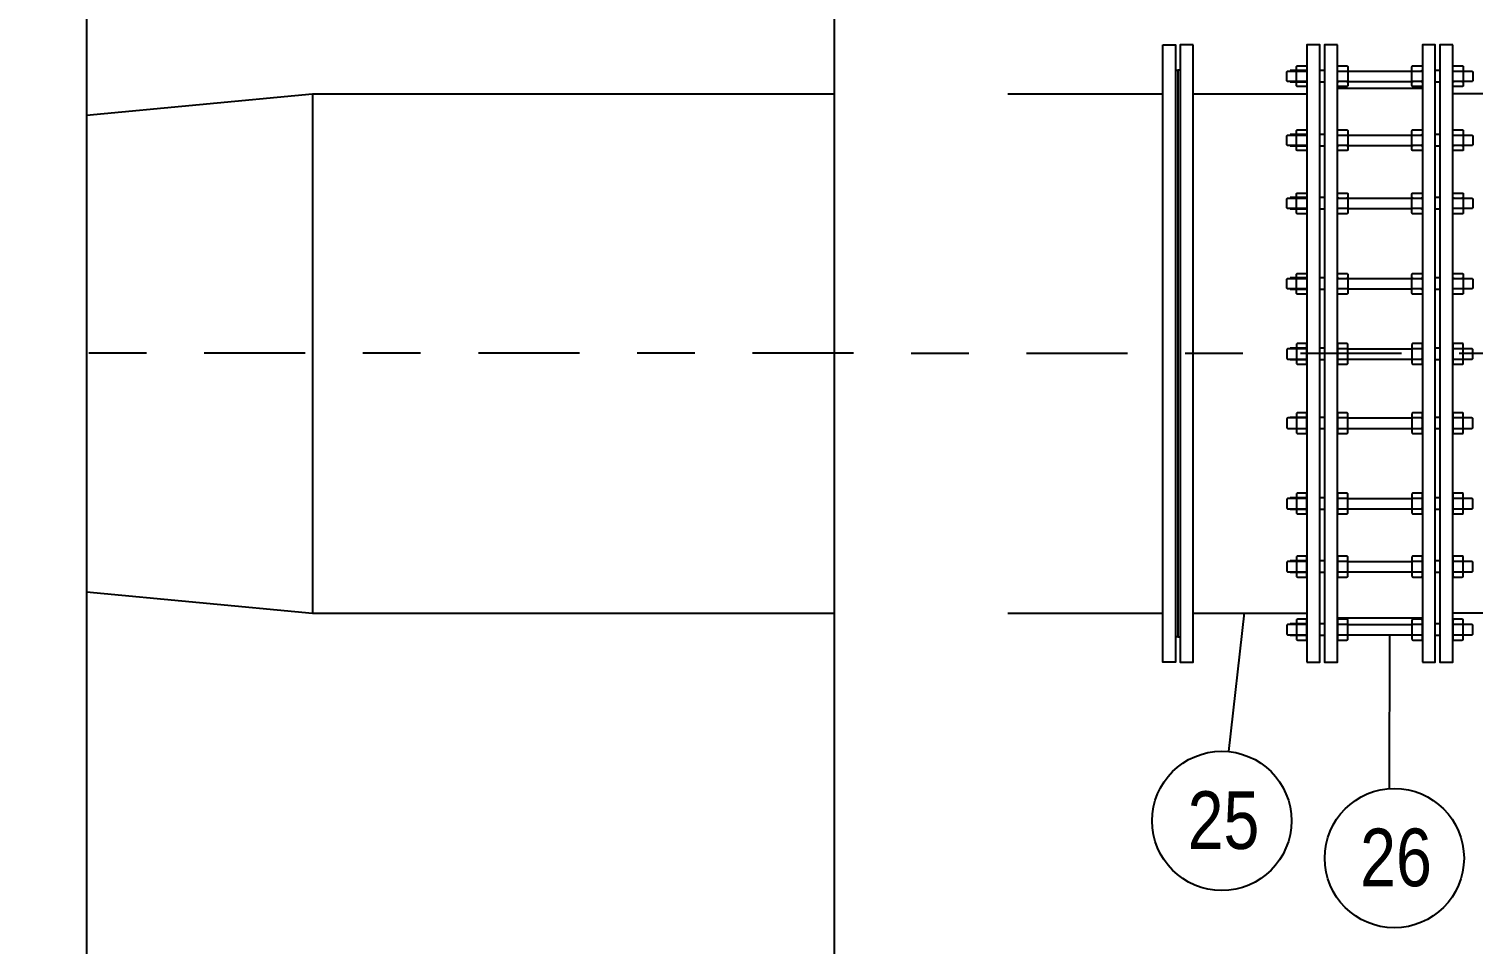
# Model space of a CAD drawing. Header units: feet. Extents: x 0 to 285190, y 0 to 9111369.
# Drawn here: x 285167.565 to 285170.068, y 9111348.763 to 9111350.35 of the extents above; entities that cross this region are included whole.
import ezdxf
from ezdxf import colors
from ezdxf.entities.mleader import LeaderData, LeaderLine
from ezdxf.enums import TextEntityAlignment as Align
from ezdxf.math import Vec2, Vec3

# ---------------------------------------------------------------- set-up
doc = ezdxf.new("R2010")
doc.units = ezdxf.units.FT
doc.header["$MEASUREMENT"] = 0
doc.linetypes.add('DASHDOT', pattern=[1, 0.5, -0.25, 0, -0.25])
for name, color, linetype in [('EIXO', 1, 'DASHDOT'), ('H-SA-CONTORNO', 2, 'CONTINUOUS'), ('H-SA-ESTRUTURA (CORTE)', 5, 'CONTINUOUS'), ('H-SA-TEXTO', 2, 'CONTINUOUS'), ('INDIC', 2, 'CONTINUOUS'), ('Top View-Ferro Fundido - JGS - K7(Esgoto)', 7, 'CONTINUOUS')]:
    doc.layers.add(name, color=color, linetype=linetype)
doc.styles.add('EGC_Arial_2.0mm', font='arial.ttf', dxfattribs={"width": 0.8, "height": 2})

# ---------------------------------------------------------------- blocks, each defined once
blk = doc.blocks.new('_None')

msp = doc.modelspace()

# ---------------------------------------------------------------- linework, layer by layer
at = {"layer": 'H-SA-ESTRUTURA (CORTE)', "elevation": 479.4766}
msp.add_lwpolyline([(285157.6916, 9111354.4871), (285167.6651, 9111354.4871), (285167.6651, 9111344.3871), (285157.6916, 9111344.3871), (285157.6916, 9111354.4871)], dxfattribs=at)
at = {"layer": 'INDIC', "color": 1, "linetype": 'Continuous'}
for p, q in [((285169.6447, 9111349.097, 479.4766), (285169.6717, 9111349.3376, 479.4766)), ((285169.9229, 9111349.0328, 479.4766), (285169.9233, 9111349.299, 479.4766))]:
    msp.add_line(p, q, dxfattribs=at)
for centre in [(285169.6324, 9111348.9769, 479.4766), (285169.9314, 9111348.9123, 479.4766)]:
    msp.add_circle(centre, 0.1207, dxfattribs=at)
at = {"layer": 'Top View-Ferro Fundido - JGS - K7(Esgoto)', "color": 1, "linetype": 'ByBlock', "lineweight": -2}
for p, q in [((285169.7799, 9111350.2776, 479.4766), (285169.7509, 9111350.2776, 479.4766)), ((285169.7637, 9111350.2766, 479.4766), (285169.7781, 9111350.2766, 479.4766)), ((285169.8104, 9111350.2776, 479.4766), (285169.8024, 9111350.2776, 479.4766)), ((285169.8347, 9111350.2766, 479.4766), (285169.8491, 9111350.2766, 479.4766)), ((285169.8509, 9111350.2766, 479.4766), (285169.9619, 9111350.2766, 479.4766)), ((285169.9637, 9111350.2766, 479.4766), (285169.9781, 9111350.2766, 479.4766)), ((285170.0104, 9111350.2776, 479.4766), (285170.0024, 9111350.2776, 479.4766)), ((285170.0347, 9111350.2766, 479.4766), (285170.0491, 9111350.2766, 479.4766)), ((285169.7799, 9111350.2576, 479.4766), (285169.7509, 9111350.2576, 479.4766)), ((285169.7781, 9111350.2586, 479.4766), (285169.7637, 9111350.2586, 479.4766)), ((285169.8104, 9111350.2576, 479.4766), (285169.8024, 9111350.2576, 479.4766)), ((285169.8329, 9111350.247, 479.4766), (285169.9799, 9111350.247, 479.4766)), ((285169.8491, 9111350.2586, 479.4766), (285169.8347, 9111350.2586, 479.4766)), ((285169.8509, 9111350.2586, 479.4766), (285169.9619, 9111350.2586, 479.4766)), ((285169.9781, 9111350.2586, 479.4766), (285169.9637, 9111350.2586, 479.4766)), ((285170.0104, 9111350.2576, 479.4766), (285170.0024, 9111350.2576, 479.4766)), ((285170.0491, 9111350.2586, 479.4766), (285170.0347, 9111350.2586, 479.4766)), ((285167.6651, 9111350.2004, 479.4766), (285168.0564, 9111350.2371, 479.4766)), ((285168.0564, 9111350.2371, 479.4766), (285168.9614, 9111350.2371, 479.4766)), ((285169.2614, 9111350.2371, 479.4766), (285169.5299, 9111350.2371, 479.4766)), ((285169.5829, 9111350.2371, 479.4766), (285169.7799, 9111350.2371, 479.4766)), ((285170.2299, 9111350.2371, 479.4766), (285170.0329, 9111350.2371, 479.4766)), ((285169.7799, 9111350.1666, 479.4766), (285169.7509, 9111350.1666, 479.4766)), ((285169.7637, 9111350.1656, 479.4766), (285169.7781, 9111350.1656, 479.4766)), ((285169.7781, 9111350.1476, 479.4766), (285169.7637, 9111350.1476, 479.4766)), ((285169.8104, 9111350.1666, 479.4766), (285169.8024, 9111350.1666, 479.4766)), ((285169.8347, 9111350.1656, 479.4766), (285169.8491, 9111350.1656, 479.4766)), ((285169.8491, 9111350.1476, 479.4766), (285169.8347, 9111350.1476, 479.4766)), ((285169.8509, 9111350.1656, 479.4766), (285169.9619, 9111350.1656, 479.4766)), ((285169.8509, 9111350.1476, 479.4766), (285169.9619, 9111350.1476, 479.4766)), ((285169.9637, 9111350.1656, 479.4766), (285169.9781, 9111350.1656, 479.4766)), ((285169.9781, 9111350.1476, 479.4766), (285169.9637, 9111350.1476, 479.4766)), ((285170.0104, 9111350.1666, 479.4766), (285170.0024, 9111350.1666, 479.4766)), ((285170.0347, 9111350.1656, 479.4766), (285170.0491, 9111350.1656, 479.4766)), ((285170.0491, 9111350.1476, 479.4766), (285170.0347, 9111350.1476, 479.4766)), ((285169.7799, 9111350.1466, 479.4766), (285169.7509, 9111350.1466, 479.4766)), ((285169.8104, 9111350.1466, 479.4766), (285169.8024, 9111350.1466, 479.4766)), ((285170.0104, 9111350.1466, 479.4766), (285170.0024, 9111350.1466, 479.4766)), ((285169.7799, 9111350.0572, 479.4766), (285169.7509, 9111350.0572, 479.4766)), ((285169.7637, 9111350.0562, 479.4766), (285169.7781, 9111350.0562, 479.4766)), ((285169.8104, 9111350.0572, 479.4766), (285169.8024, 9111350.0572, 479.4766)), ((285169.8347, 9111350.0562, 479.4766), (285169.8491, 9111350.0562, 479.4766)), ((285169.8509, 9111350.0562, 479.4766), (285169.9619, 9111350.0562, 479.4766)), ((285169.9637, 9111350.0562, 479.4766), (285169.9781, 9111350.0562, 479.4766)), ((285170.0104, 9111350.0572, 479.4766), (285170.0024, 9111350.0572, 479.4766)), ((285170.0347, 9111350.0562, 479.4766), (285170.0491, 9111350.0562, 479.4766)), ((285169.7799, 9111350.0372, 479.4766), (285169.7509, 9111350.0372, 479.4766)), ((285169.7781, 9111350.0382, 479.4766), (285169.7637, 9111350.0382, 479.4766)), ((285169.8104, 9111350.0372, 479.4766), (285169.8024, 9111350.0372, 479.4766)), ((285169.8491, 9111350.0382, 479.4766), (285169.8347, 9111350.0382, 479.4766)), ((285169.8509, 9111350.0382, 479.4766), (285169.9619, 9111350.0382, 479.4766)), ((285169.9781, 9111350.0382, 479.4766), (285169.9637, 9111350.0382, 479.4766)), ((285170.0104, 9111350.0372, 479.4766), (285170.0024, 9111350.0372, 479.4766)), ((285170.0491, 9111350.0382, 479.4766), (285170.0347, 9111350.0382, 479.4766)), ((285169.7799, 9111349.9179, 479.4766), (285169.7509, 9111349.9179, 479.4766)), ((285169.7799, 9111349.8979, 479.4766), (285169.7509, 9111349.8979, 479.4766)), ((285169.7637, 9111349.9169, 479.4766), (285169.7781, 9111349.9169, 479.4766)), ((285169.7781, 9111349.8989, 479.4766), (285169.7637, 9111349.8989, 479.4766)), ((285169.8104, 9111349.9179, 479.4766), (285169.8024, 9111349.9179, 479.4766)), ((285169.8104, 9111349.8979, 479.4766), (285169.8024, 9111349.8979, 479.4766)), ((285169.8347, 9111349.9169, 479.4766), (285169.8491, 9111349.9169, 479.4766)), ((285169.8491, 9111349.8989, 479.4766), (285169.8347, 9111349.8989, 479.4766)), ((285169.8509, 9111349.9169, 479.4766), (285169.9619, 9111349.9169, 479.4766)), ((285169.8509, 9111349.8989, 479.4766), (285169.9619, 9111349.8989, 479.4766)), ((285169.9637, 9111349.9169, 479.4766), (285169.9781, 9111349.9169, 479.4766)), ((285169.9781, 9111349.8989, 479.4766), (285169.9637, 9111349.8989, 479.4766)), ((285170.0104, 9111349.9179, 479.4766), (285170.0024, 9111349.9179, 479.4766)), ((285170.0104, 9111349.8979, 479.4766), (285170.0024, 9111349.8979, 479.4766)), ((285170.0347, 9111349.9169, 479.4766), (285170.0491, 9111349.9169, 479.4766)), ((285170.0491, 9111349.8989, 479.4766), (285170.0347, 9111349.8989, 479.4766)), ((285169.7799, 9111349.7963, 479.4766), (285169.7509, 9111349.7963, 479.4766)), ((285169.7799, 9111349.7763, 479.4766), (285169.7509, 9111349.7763, 479.4766)), ((285169.7781, 9111349.7953, 479.4766), (285169.7637, 9111349.7953, 479.4766)), ((285169.7637, 9111349.7773, 479.4766), (285169.7781, 9111349.7773, 479.4766)), ((285169.8104, 9111349.7963, 479.4766), (285169.8024, 9111349.7963, 479.4766)), ((285169.8104, 9111349.7763, 479.4766), (285169.8024, 9111349.7763, 479.4766)), ((285169.8491, 9111349.7953, 479.4766), (285169.8347, 9111349.7953, 479.4766)), ((285169.8347, 9111349.7773, 479.4766), (285169.8491, 9111349.7773, 479.4766)), ((285169.8509, 9111349.7953, 479.4766), (285169.9619, 9111349.7953, 479.4766)), ((285169.8509, 9111349.7773, 479.4766), (285169.9619, 9111349.7773, 479.4766)), ((285169.9781, 9111349.7953, 479.4766), (285169.9637, 9111349.7953, 479.4766)), ((285169.9637, 9111349.7773, 479.4766), (285169.9781, 9111349.7773, 479.4766)), ((285170.0104, 9111349.7963, 479.4766), (285170.0024, 9111349.7963, 479.4766)), ((285170.0104, 9111349.7763, 479.4766), (285170.0024, 9111349.7763, 479.4766)), ((285170.0491, 9111349.7953, 479.4766), (285170.0347, 9111349.7953, 479.4766)), ((285170.0347, 9111349.7773, 479.4766), (285170.0491, 9111349.7773, 479.4766)), ((285169.7799, 9111349.6763, 479.4766), (285169.7509, 9111349.6763, 479.4766)), ((285169.7781, 9111349.6753, 479.4766), (285169.7637, 9111349.6753, 479.4766)), ((285169.8104, 9111349.6763, 479.4766), (285169.8024, 9111349.6763, 479.4766)), ((285169.8491, 9111349.6753, 479.4766), (285169.8347, 9111349.6753, 479.4766)), ((285169.8509, 9111349.6753, 479.4766), (285169.9619, 9111349.6753, 479.4766)), ((285169.9781, 9111349.6753, 479.4766), (285169.9637, 9111349.6753, 479.4766)), ((285170.0104, 9111349.6763, 479.4766), (285170.0024, 9111349.6763, 479.4766)), ((285170.0491, 9111349.6753, 479.4766), (285170.0347, 9111349.6753, 479.4766)), ((285169.7799, 9111349.6563, 479.4766), (285169.7509, 9111349.6563, 479.4766)), ((285169.7637, 9111349.6573, 479.4766), (285169.7781, 9111349.6573, 479.4766)), ((285169.8104, 9111349.6563, 479.4766), (285169.8024, 9111349.6563, 479.4766)), ((285169.8347, 9111349.6573, 479.4766), (285169.8491, 9111349.6573, 479.4766)), ((285169.8509, 9111349.6573, 479.4766), (285169.9619, 9111349.6573, 479.4766)), ((285169.9637, 9111349.6573, 479.4766), (285169.9781, 9111349.6573, 479.4766)), ((285170.0104, 9111349.6563, 479.4766), (285170.0024, 9111349.6563, 479.4766)), ((285170.0347, 9111349.6573, 479.4766), (285170.0491, 9111349.6573, 479.4766)), ((285169.7799, 9111349.5369, 479.4766), (285169.7509, 9111349.5369, 479.4766)), ((285169.7781, 9111349.5359, 479.4766), (285169.7637, 9111349.5359, 479.4766)), ((285169.8104, 9111349.5369, 479.4766), (285169.8024, 9111349.5369, 479.4766)), ((285169.8491, 9111349.5359, 479.4766), (285169.8347, 9111349.5359, 479.4766)), ((285169.8509, 9111349.5359, 479.4766), (285169.9619, 9111349.5359, 479.4766)), ((285169.9781, 9111349.5359, 479.4766), (285169.9637, 9111349.5359, 479.4766)), ((285170.0104, 9111349.5369, 479.4766), (285170.0024, 9111349.5369, 479.4766)), ((285170.0491, 9111349.5359, 479.4766), (285170.0347, 9111349.5359, 479.4766)), ((285169.7799, 9111349.5169, 479.4766), (285169.7509, 9111349.5169, 479.4766)), ((285169.7637, 9111349.5179, 479.4766), (285169.7781, 9111349.5179, 479.4766)), ((285169.8104, 9111349.5169, 479.4766), (285169.8024, 9111349.5169, 479.4766)), ((285169.8347, 9111349.5179, 479.4766), (285169.8491, 9111349.5179, 479.4766)), ((285169.8509, 9111349.5179, 479.4766), (285169.9619, 9111349.5179, 479.4766)), ((285169.9637, 9111349.5179, 479.4766), (285169.9781, 9111349.5179, 479.4766)), ((285170.0104, 9111349.5169, 479.4766), (285170.0024, 9111349.5169, 479.4766)), ((285170.0347, 9111349.5179, 479.4766), (285170.0491, 9111349.5179, 479.4766)), ((285169.7799, 9111349.4276, 479.4766), (285169.7509, 9111349.4276, 479.4766)), ((285169.7781, 9111349.4266, 479.4766), (285169.7637, 9111349.4266, 479.4766)), ((285169.8104, 9111349.4276, 479.4766), (285169.8024, 9111349.4276, 479.4766)), ((285169.8491, 9111349.4266, 479.4766), (285169.8347, 9111349.4266, 479.4766)), ((285169.8509, 9111349.4266, 479.4766), (285169.9619, 9111349.4266, 479.4766)), ((285169.9781, 9111349.4266, 479.4766), (285169.9637, 9111349.4266, 479.4766)), ((285170.0104, 9111349.4276, 479.4766), (285170.0024, 9111349.4276, 479.4766)), ((285170.0491, 9111349.4266, 479.4766), (285170.0347, 9111349.4266, 479.4766)), ((285169.7799, 9111349.4076, 479.4766), (285169.7509, 9111349.4076, 479.4766)), ((285169.7637, 9111349.4086, 479.4766), (285169.7781, 9111349.4086, 479.4766)), ((285169.8104, 9111349.4076, 479.4766), (285169.8024, 9111349.4076, 479.4766)), ((285169.8347, 9111349.4086, 479.4766), (285169.8491, 9111349.4086, 479.4766)), ((285169.8509, 9111349.4086, 479.4766), (285169.9619, 9111349.4086, 479.4766)), ((285169.9637, 9111349.4086, 479.4766), (285169.9781, 9111349.4086, 479.4766)), ((285170.0104, 9111349.4076, 479.4766), (285170.0024, 9111349.4076, 479.4766)), ((285170.0347, 9111349.4086, 479.4766), (285170.0491, 9111349.4086, 479.4766)), ((285169.2614, 9111349.3371, 479.4766), (285169.5299, 9111349.3371, 479.4766)), ((285169.5829, 9111349.3371, 479.4766), (285169.7799, 9111349.3371, 479.4766)), ((285169.8329, 9111349.3288, 479.4766), (285169.9799, 9111349.3288, 479.4766)), ((285170.2299, 9111349.3371, 479.4766), (285170.0329, 9111349.3371, 479.4766)), ((285169.7799, 9111349.3183, 479.4766), (285169.7509, 9111349.3183, 479.4766)), ((285169.7799, 9111349.2983, 479.4766), (285169.7509, 9111349.2983, 479.4766)), ((285169.7781, 9111349.3173, 479.4766), (285169.7637, 9111349.3173, 479.4766)), ((285169.7637, 9111349.2993, 479.4766), (285169.7781, 9111349.2993, 479.4766)), ((285169.8104, 9111349.3183, 479.4766), (285169.8024, 9111349.3183, 479.4766)), ((285169.8104, 9111349.2983, 479.4766), (285169.8024, 9111349.2983, 479.4766)), ((285169.8491, 9111349.3173, 479.4766), (285169.8347, 9111349.3173, 479.4766)), ((285169.8347, 9111349.2993, 479.4766), (285169.8491, 9111349.2993, 479.4766)), ((285169.8509, 9111349.3173, 479.4766), (285169.9619, 9111349.3173, 479.4766)), ((285169.8509, 9111349.2993, 479.4766), (285169.9619, 9111349.2993, 479.4766)), ((285169.9781, 9111349.3173, 479.4766), (285169.9637, 9111349.3173, 479.4766)), ((285169.9637, 9111349.2993, 479.4766), (285169.9781, 9111349.2993, 479.4766)), ((285170.0104, 9111349.3183, 479.4766), (285170.0024, 9111349.3183, 479.4766)), ((285170.0104, 9111349.2983, 479.4766), (285170.0024, 9111349.2983, 479.4766)), ((285170.0491, 9111349.3173, 479.4766), (285170.0347, 9111349.3173, 479.4766)), ((285170.0347, 9111349.2993, 479.4766), (285170.0491, 9111349.2993, 479.4766))]:
    msp.add_line(p, q, dxfattribs=at)
at = {"layer": 'Top View-Ferro Fundido - JGS - K7(Esgoto)', "color": 1, "linetype": 'ByBlock', "lineweight": -2, "elevation": 479.4766}
for points in [[(285169.5299, 9111350.3221), (285169.5524, 9111350.3221), (285169.5524, 9111349.2521), (285169.5299, 9111349.2521)], [(285169.5829, 9111350.3221), (285169.5604, 9111350.3221), (285169.5604, 9111349.2521), (285169.5829, 9111349.2521)], [(285169.7799, 9111349.2521), (285169.8024, 9111349.2521), (285169.8024, 9111350.3221), (285169.7799, 9111350.3221)], [(285169.8329, 9111350.3221), (285169.8104, 9111350.3221), (285169.8104, 9111349.2521), (285169.8329, 9111349.2521)], [(285169.9799, 9111349.2521), (285170.0024, 9111349.2521), (285170.0024, 9111350.3221), (285169.9799, 9111350.3221)], [(285170.0329, 9111350.3221), (285170.0104, 9111350.3221), (285170.0104, 9111349.2521), (285170.0329, 9111349.2521)]]:
    msp.add_lwpolyline(points, close=True, dxfattribs=at)
for points in [[(285169.5524, 9111350.2781), (285169.5564, 9111350.2781), (285169.5564, 9111349.2961), (285169.5524, 9111349.2961)], [(285169.5604, 9111350.2781), (285169.5564, 9111350.2781), (285169.5564, 9111349.2961), (285169.5604, 9111349.2961)], [(285169.7619, 9111350.2757), (285169.7637, 9111350.2766), (285169.7619, 9111350.2775)], [(285169.7799, 9111350.2775), (285169.7781, 9111350.2766), (285169.7799, 9111350.2757)], [(285169.8329, 9111350.2757), (285169.8347, 9111350.2766), (285169.8329, 9111350.2775)], [(285169.8509, 9111350.2775), (285169.8491, 9111350.2766), (285169.8509, 9111350.2757)], [(285169.9619, 9111350.2757), (285169.9637, 9111350.2766), (285169.9619, 9111350.2775)], [(285169.9799, 9111350.2775), (285169.9781, 9111350.2766), (285169.9799, 9111350.2757)], [(285170.0329, 9111350.2757), (285170.0347, 9111350.2766), (285170.0329, 9111350.2775)], [(285170.0509, 9111350.2775), (285170.0491, 9111350.2766), (285170.0509, 9111350.2757)], [(285169.7619, 9111350.2577), (285169.7637, 9111350.2586), (285169.7619, 9111350.2595)], [(285169.7799, 9111350.2595), (285169.7781, 9111350.2586), (285169.7799, 9111350.2577)], [(285169.8329, 9111350.2577), (285169.8347, 9111350.2586), (285169.8329, 9111350.2595)], [(285169.8509, 9111350.2595), (285169.8491, 9111350.2586), (285169.8509, 9111350.2577)], [(285169.9619, 9111350.2577), (285169.9637, 9111350.2586), (285169.9619, 9111350.2595)], [(285169.9799, 9111350.2595), (285169.9781, 9111350.2586), (285169.9799, 9111350.2577)], [(285170.0329, 9111350.2577), (285170.0347, 9111350.2586), (285170.0329, 9111350.2595)], [(285170.0509, 9111350.2595), (285170.0491, 9111350.2586), (285170.0509, 9111350.2577)], [(285169.7619, 9111350.1647), (285169.7637, 9111350.1656), (285169.7619, 9111350.1665)], [(285169.7619, 9111350.1467), (285169.7637, 9111350.1476), (285169.7619, 9111350.1485)], [(285169.7799, 9111350.1665), (285169.7781, 9111350.1656), (285169.7799, 9111350.1647)], [(285169.7799, 9111350.1485), (285169.7781, 9111350.1476), (285169.7799, 9111350.1467)], [(285169.8329, 9111350.1647), (285169.8347, 9111350.1656), (285169.8329, 9111350.1665)], [(285169.8329, 9111350.1467), (285169.8347, 9111350.1476), (285169.8329, 9111350.1485)], [(285169.8509, 9111350.1665), (285169.8491, 9111350.1656), (285169.8509, 9111350.1647)], [(285169.8509, 9111350.1485), (285169.8491, 9111350.1476), (285169.8509, 9111350.1467)], [(285169.9619, 9111350.1647), (285169.9637, 9111350.1656), (285169.9619, 9111350.1665)], [(285169.9619, 9111350.1467), (285169.9637, 9111350.1476), (285169.9619, 9111350.1485)], [(285169.9799, 9111350.1665), (285169.9781, 9111350.1656), (285169.9799, 9111350.1647)], [(285169.9799, 9111350.1485), (285169.9781, 9111350.1476), (285169.9799, 9111350.1467)], [(285170.0329, 9111350.1647), (285170.0347, 9111350.1656), (285170.0329, 9111350.1665)], [(285170.0329, 9111350.1467), (285170.0347, 9111350.1476), (285170.0329, 9111350.1485)], [(285170.0509, 9111350.1665), (285170.0491, 9111350.1656), (285170.0509, 9111350.1647)], [(285170.0509, 9111350.1485), (285170.0491, 9111350.1476), (285170.0509, 9111350.1467)], [(285169.7619, 9111350.0553), (285169.7637, 9111350.0562), (285169.7619, 9111350.0571)], [(285169.7799, 9111350.0571), (285169.7781, 9111350.0562), (285169.7799, 9111350.0553)], [(285169.8329, 9111350.0553), (285169.8347, 9111350.0562), (285169.8329, 9111350.0571)], [(285169.8509, 9111350.0571), (285169.8491, 9111350.0562), (285169.8509, 9111350.0553)], [(285169.9619, 9111350.0553), (285169.9637, 9111350.0562), (285169.9619, 9111350.0571)], [(285169.9799, 9111350.0571), (285169.9781, 9111350.0562), (285169.9799, 9111350.0553)], [(285170.0329, 9111350.0553), (285170.0347, 9111350.0562), (285170.0329, 9111350.0571)], [(285170.0509, 9111350.0571), (285170.0491, 9111350.0562), (285170.0509, 9111350.0553)], [(285169.7619, 9111350.0373), (285169.7637, 9111350.0382), (285169.7619, 9111350.0391)], [(285169.7799, 9111350.0391), (285169.7781, 9111350.0382), (285169.7799, 9111350.0373)], [(285169.8329, 9111350.0373), (285169.8347, 9111350.0382), (285169.8329, 9111350.0391)], [(285169.8509, 9111350.0391), (285169.8491, 9111350.0382), (285169.8509, 9111350.0373)], [(285169.9619, 9111350.0373), (285169.9637, 9111350.0382), (285169.9619, 9111350.0391)], [(285169.9799, 9111350.0391), (285169.9781, 9111350.0382), (285169.9799, 9111350.0373)], [(285170.0329, 9111350.0373), (285170.0347, 9111350.0382), (285170.0329, 9111350.0391)], [(285170.0509, 9111350.0391), (285170.0491, 9111350.0382), (285170.0509, 9111350.0373)], [(285169.7619, 9111349.916), (285169.7637, 9111349.9169), (285169.7619, 9111349.9178)], [(285169.7619, 9111349.898), (285169.7637, 9111349.8989), (285169.7619, 9111349.8998)], [(285169.7799, 9111349.9178), (285169.7781, 9111349.9169), (285169.7799, 9111349.916)], [(285169.7799, 9111349.8998), (285169.7781, 9111349.8989), (285169.7799, 9111349.898)], [(285169.8329, 9111349.916), (285169.8347, 9111349.9169), (285169.8329, 9111349.9178)], [(285169.8329, 9111349.898), (285169.8347, 9111349.8989), (285169.8329, 9111349.8998)], [(285169.8509, 9111349.9178), (285169.8491, 9111349.9169), (285169.8509, 9111349.916)], [(285169.8509, 9111349.8998), (285169.8491, 9111349.8989), (285169.8509, 9111349.898)], [(285169.9619, 9111349.916), (285169.9637, 9111349.9169), (285169.9619, 9111349.9178)], [(285169.9619, 9111349.898), (285169.9637, 9111349.8989), (285169.9619, 9111349.8998)], [(285169.9799, 9111349.9178), (285169.9781, 9111349.9169), (285169.9799, 9111349.916)], [(285169.9799, 9111349.8998), (285169.9781, 9111349.8989), (285169.9799, 9111349.898)], [(285170.0329, 9111349.916), (285170.0347, 9111349.9169), (285170.0329, 9111349.9178)], [(285170.0329, 9111349.898), (285170.0347, 9111349.8989), (285170.0329, 9111349.8998)], [(285170.0509, 9111349.9178), (285170.0491, 9111349.9169), (285170.0509, 9111349.916)], [(285170.0509, 9111349.8998), (285170.0491, 9111349.8989), (285170.0509, 9111349.898)], [(285169.7619, 9111349.7962), (285169.7637, 9111349.7953), (285169.7619, 9111349.7944)], [(285169.7619, 9111349.7782), (285169.7637, 9111349.7773), (285169.7619, 9111349.7764)], [(285169.7799, 9111349.7944), (285169.7781, 9111349.7953), (285169.7799, 9111349.7962)], [(285169.7799, 9111349.7764), (285169.7781, 9111349.7773), (285169.7799, 9111349.7782)], [(285169.8329, 9111349.7962), (285169.8347, 9111349.7953), (285169.8329, 9111349.7944)], [(285169.8329, 9111349.7782), (285169.8347, 9111349.7773), (285169.8329, 9111349.7764)], [(285169.8509, 9111349.7944), (285169.8491, 9111349.7953), (285169.8509, 9111349.7962)], [(285169.8509, 9111349.7764), (285169.8491, 9111349.7773), (285169.8509, 9111349.7782)], [(285169.9619, 9111349.7962), (285169.9637, 9111349.7953), (285169.9619, 9111349.7944)], [(285169.9619, 9111349.7782), (285169.9637, 9111349.7773), (285169.9619, 9111349.7764)], [(285169.9799, 9111349.7944), (285169.9781, 9111349.7953), (285169.9799, 9111349.7962)], [(285169.9799, 9111349.7764), (285169.9781, 9111349.7773), (285169.9799, 9111349.7782)], [(285170.0329, 9111349.7962), (285170.0347, 9111349.7953), (285170.0329, 9111349.7944)], [(285170.0329, 9111349.7782), (285170.0347, 9111349.7773), (285170.0329, 9111349.7764)], [(285170.0509, 9111349.7944), (285170.0491, 9111349.7953), (285170.0509, 9111349.7962)], [(285170.0509, 9111349.7764), (285170.0491, 9111349.7773), (285170.0509, 9111349.7782)], [(285169.7619, 9111349.6762), (285169.7637, 9111349.6753), (285169.7619, 9111349.6744)], [(285169.7799, 9111349.6744), (285169.7781, 9111349.6753), (285169.7799, 9111349.6762)], [(285169.8329, 9111349.6762), (285169.8347, 9111349.6753), (285169.8329, 9111349.6744)], [(285169.8509, 9111349.6744), (285169.8491, 9111349.6753), (285169.8509, 9111349.6762)], [(285169.9619, 9111349.6762), (285169.9637, 9111349.6753), (285169.9619, 9111349.6744)], [(285169.9799, 9111349.6744), (285169.9781, 9111349.6753), (285169.9799, 9111349.6762)], [(285170.0329, 9111349.6762), (285170.0347, 9111349.6753), (285170.0329, 9111349.6744)], [(285170.0509, 9111349.6744), (285170.0491, 9111349.6753), (285170.0509, 9111349.6762)], [(285169.7619, 9111349.6582), (285169.7637, 9111349.6573), (285169.7619, 9111349.6564)], [(285169.7799, 9111349.6564), (285169.7781, 9111349.6573), (285169.7799, 9111349.6582)], [(285169.8329, 9111349.6582), (285169.8347, 9111349.6573), (285169.8329, 9111349.6564)], [(285169.8509, 9111349.6564), (285169.8491, 9111349.6573), (285169.8509, 9111349.6582)], [(285169.9619, 9111349.6582), (285169.9637, 9111349.6573), (285169.9619, 9111349.6564)], [(285169.9799, 9111349.6564), (285169.9781, 9111349.6573), (285169.9799, 9111349.6582)], [(285170.0329, 9111349.6582), (285170.0347, 9111349.6573), (285170.0329, 9111349.6564)], [(285170.0509, 9111349.6564), (285170.0491, 9111349.6573), (285170.0509, 9111349.6582)], [(285169.7619, 9111349.5368), (285169.7637, 9111349.5359), (285169.7619, 9111349.535)], [(285169.7799, 9111349.535), (285169.7781, 9111349.5359), (285169.7799, 9111349.5368)], [(285169.8329, 9111349.5368), (285169.8347, 9111349.5359), (285169.8329, 9111349.535)], [(285169.8509, 9111349.535), (285169.8491, 9111349.5359), (285169.8509, 9111349.5368)], [(285169.9619, 9111349.5368), (285169.9637, 9111349.5359), (285169.9619, 9111349.535)], [(285169.9799, 9111349.535), (285169.9781, 9111349.5359), (285169.9799, 9111349.5368)], [(285170.0329, 9111349.5368), (285170.0347, 9111349.5359), (285170.0329, 9111349.535)], [(285170.0509, 9111349.535), (285170.0491, 9111349.5359), (285170.0509, 9111349.5368)], [(285169.7619, 9111349.5188), (285169.7637, 9111349.5179), (285169.7619, 9111349.517)], [(285169.7799, 9111349.517), (285169.7781, 9111349.5179), (285169.7799, 9111349.5188)], [(285169.8329, 9111349.5188), (285169.8347, 9111349.5179), (285169.8329, 9111349.517)], [(285169.8509, 9111349.517), (285169.8491, 9111349.5179), (285169.8509, 9111349.5188)], [(285169.9619, 9111349.5188), (285169.9637, 9111349.5179), (285169.9619, 9111349.517)], [(285169.9799, 9111349.517), (285169.9781, 9111349.5179), (285169.9799, 9111349.5188)], [(285170.0329, 9111349.5188), (285170.0347, 9111349.5179), (285170.0329, 9111349.517)], [(285170.0509, 9111349.517), (285170.0491, 9111349.5179), (285170.0509, 9111349.5188)], [(285169.7619, 9111349.4275), (285169.7637, 9111349.4266), (285169.7619, 9111349.4257)], [(285169.7799, 9111349.4257), (285169.7781, 9111349.4266), (285169.7799, 9111349.4275)], [(285169.8329, 9111349.4275), (285169.8347, 9111349.4266), (285169.8329, 9111349.4257)], [(285169.8509, 9111349.4257), (285169.8491, 9111349.4266), (285169.8509, 9111349.4275)], [(285169.9619, 9111349.4275), (285169.9637, 9111349.4266), (285169.9619, 9111349.4257)], [(285169.9799, 9111349.4257), (285169.9781, 9111349.4266), (285169.9799, 9111349.4275)], [(285170.0329, 9111349.4275), (285170.0347, 9111349.4266), (285170.0329, 9111349.4257)], [(285170.0509, 9111349.4257), (285170.0491, 9111349.4266), (285170.0509, 9111349.4275)], [(285169.7619, 9111349.4095), (285169.7637, 9111349.4086), (285169.7619, 9111349.4077)], [(285169.7799, 9111349.4077), (285169.7781, 9111349.4086), (285169.7799, 9111349.4095)], [(285169.8329, 9111349.4095), (285169.8347, 9111349.4086), (285169.8329, 9111349.4077)], [(285169.8509, 9111349.4077), (285169.8491, 9111349.4086), (285169.8509, 9111349.4095)], [(285169.9619, 9111349.4095), (285169.9637, 9111349.4086), (285169.9619, 9111349.4077)], [(285169.9799, 9111349.4077), (285169.9781, 9111349.4086), (285169.9799, 9111349.4095)], [(285170.0329, 9111349.4095), (285170.0347, 9111349.4086), (285170.0329, 9111349.4077)], [(285170.0509, 9111349.4077), (285170.0491, 9111349.4086), (285170.0509, 9111349.4095)], [(285169.7619, 9111349.3182), (285169.7637, 9111349.3173), (285169.7619, 9111349.3164)], [(285169.7619, 9111349.3002), (285169.7637, 9111349.2993), (285169.7619, 9111349.2984)], [(285169.7799, 9111349.3164), (285169.7781, 9111349.3173), (285169.7799, 9111349.3182)], [(285169.7799, 9111349.2984), (285169.7781, 9111349.2993), (285169.7799, 9111349.3002)], [(285169.8329, 9111349.3182), (285169.8347, 9111349.3173), (285169.8329, 9111349.3164)], [(285169.8329, 9111349.3002), (285169.8347, 9111349.2993), (285169.8329, 9111349.2984)], [(285169.8509, 9111349.3164), (285169.8491, 9111349.3173), (285169.8509, 9111349.3182)], [(285169.8509, 9111349.2984), (285169.8491, 9111349.2993), (285169.8509, 9111349.3002)], [(285169.9619, 9111349.3182), (285169.9637, 9111349.3173), (285169.9619, 9111349.3164)], [(285169.9619, 9111349.3002), (285169.9637, 9111349.2993), (285169.9619, 9111349.2984)], [(285169.9799, 9111349.3164), (285169.9781, 9111349.3173), (285169.9799, 9111349.3182)], [(285169.9799, 9111349.2984), (285169.9781, 9111349.2993), (285169.9799, 9111349.3002)], [(285170.0329, 9111349.3182), (285170.0347, 9111349.3173), (285170.0329, 9111349.3164)], [(285170.0329, 9111349.3002), (285170.0347, 9111349.2993), (285170.0329, 9111349.2984)], [(285170.0509, 9111349.3164), (285170.0491, 9111349.3173), (285170.0509, 9111349.3182)], [(285170.0509, 9111349.2984), (285170.0491, 9111349.2993), (285170.0509, 9111349.3002)]]:
    msp.add_lwpolyline(points, dxfattribs=at)
for points in [[(285169.7619, 9111350.2586), (285169.7469, 9111350.2586, -0.414214), (285169.7451, 9111350.2604), (285169.7451, 9111350.2748, -0.414214), (285169.7469, 9111350.2766), (285169.7619, 9111350.2766)], [(285170.0509, 9111350.2766), (285170.0658, 9111350.2766, -0.414214), (285170.0676, 9111350.2748), (285170.0676, 9111350.2604, -0.414214), (285170.0658, 9111350.2586), (285170.0509, 9111350.2586)], [(285169.7619, 9111350.1476), (285169.7469, 9111350.1476, -0.414214), (285169.7451, 9111350.1494), (285169.7451, 9111350.1638, -0.414214), (285169.7469, 9111350.1656), (285169.7619, 9111350.1656)], [(285170.0509, 9111350.1656), (285170.0658, 9111350.1656, -0.414214), (285170.0676, 9111350.1638), (285170.0676, 9111350.1494, -0.414214), (285170.0658, 9111350.1476), (285170.0509, 9111350.1476)], [(285169.7619, 9111350.0382), (285169.7469, 9111350.0382, -0.414214), (285169.7451, 9111350.04), (285169.7451, 9111350.0544, -0.414214), (285169.7469, 9111350.0562), (285169.7619, 9111350.0562)], [(285170.0509, 9111350.0562), (285170.0658, 9111350.0562, -0.414214), (285170.0676, 9111350.0544), (285170.0676, 9111350.04, -0.414214), (285170.0658, 9111350.0382), (285170.0509, 9111350.0382)], [(285169.7619, 9111349.8989), (285169.7469, 9111349.8989, -0.414214), (285169.7451, 9111349.9007), (285169.7451, 9111349.9151, -0.414214), (285169.7469, 9111349.9169), (285169.7619, 9111349.9169)], [(285170.0509, 9111349.9169), (285170.0658, 9111349.9169, -0.414214), (285170.0676, 9111349.9151), (285170.0676, 9111349.9007, -0.414214), (285170.0658, 9111349.8989), (285170.0509, 9111349.8989)], [(285169.7619, 9111349.7953), (285169.7469, 9111349.7953, 0.414214), (285169.7451, 9111349.7935), (285169.7451, 9111349.7791, 0.414214), (285169.7469, 9111349.7773), (285169.7619, 9111349.7773)], [(285170.0509, 9111349.7773), (285170.0658, 9111349.7773, 0.414214), (285170.0676, 9111349.7791), (285170.0676, 9111349.7935, 0.414214), (285170.0658, 9111349.7953), (285170.0509, 9111349.7953)], [(285169.7619, 9111349.6753), (285169.7469, 9111349.6753, 0.414214), (285169.7451, 9111349.6735), (285169.7451, 9111349.6591, 0.414214), (285169.7469, 9111349.6573), (285169.7619, 9111349.6573)], [(285170.0509, 9111349.6573), (285170.0658, 9111349.6573, 0.414214), (285170.0676, 9111349.6591), (285170.0676, 9111349.6735, 0.414214), (285170.0658, 9111349.6753), (285170.0509, 9111349.6753)], [(285169.7619, 9111349.5359), (285169.7469, 9111349.5359, 0.414214), (285169.7451, 9111349.5341), (285169.7451, 9111349.5197, 0.414214), (285169.7469, 9111349.5179), (285169.7619, 9111349.5179)], [(285170.0509, 9111349.5179), (285170.0658, 9111349.5179, 0.414214), (285170.0676, 9111349.5197), (285170.0676, 9111349.5341, 0.414214), (285170.0658, 9111349.5359), (285170.0509, 9111349.5359)], [(285169.7619, 9111349.4266), (285169.7469, 9111349.4266, 0.414214), (285169.7451, 9111349.4248), (285169.7451, 9111349.4104, 0.414214), (285169.7469, 9111349.4086), (285169.7619, 9111349.4086)], [(285170.0509, 9111349.4086), (285170.0658, 9111349.4086, 0.414214), (285170.0676, 9111349.4104), (285170.0676, 9111349.4248, 0.414214), (285170.0658, 9111349.4266), (285170.0509, 9111349.4266)], [(285169.7619, 9111349.3173), (285169.7469, 9111349.3173, 0.414214), (285169.7451, 9111349.3155), (285169.7451, 9111349.3011, 0.414214), (285169.7469, 9111349.2993), (285169.7619, 9111349.2993)], [(285170.0509, 9111349.2993), (285170.0658, 9111349.2993, 0.414214), (285170.0676, 9111349.3011), (285170.0676, 9111349.3155, 0.414214), (285170.0658, 9111349.3173), (285170.0509, 9111349.3173)]]:
    msp.add_lwpolyline(points, format="xyb", dxfattribs=at)
for points in [[(285169.7799, 9111350.2514, -0.414214), (285169.7781, 9111350.2496), (285169.7637, 9111350.2496, -0.414214), (285169.7619, 9111350.2514), (285169.7619, 9111350.2838, -0.414214), (285169.7637, 9111350.2856), (285169.7781, 9111350.2856, -0.414214), (285169.7799, 9111350.2838)], [(285169.8509, 9111350.2514, -0.414214), (285169.8491, 9111350.2496), (285169.8347, 9111350.2496, -0.414214), (285169.8329, 9111350.2514), (285169.8329, 9111350.2838, -0.414214), (285169.8347, 9111350.2856), (285169.8491, 9111350.2856, -0.414214), (285169.8509, 9111350.2838)], [(285169.9799, 9111350.2514, -0.414214), (285169.9781, 9111350.2496), (285169.9637, 9111350.2496, -0.414214), (285169.9619, 9111350.2514), (285169.9619, 9111350.2838, -0.414214), (285169.9637, 9111350.2856), (285169.9781, 9111350.2856, -0.414214), (285169.9799, 9111350.2838)], [(285170.0329, 9111350.2838, -0.414214), (285170.0347, 9111350.2856), (285170.0491, 9111350.2856, -0.414214), (285170.0509, 9111350.2838), (285170.0509, 9111350.2514, -0.414214), (285170.0491, 9111350.2496), (285170.0347, 9111350.2496, -0.414214), (285170.0329, 9111350.2514)], [(285169.7799, 9111350.1404, -0.414214), (285169.7781, 9111350.1386), (285169.7637, 9111350.1386, -0.414214), (285169.7619, 9111350.1404), (285169.7619, 9111350.1728, -0.414214), (285169.7637, 9111350.1746), (285169.7781, 9111350.1746, -0.414214), (285169.7799, 9111350.1728)], [(285169.8509, 9111350.1404, -0.414214), (285169.8491, 9111350.1386), (285169.8347, 9111350.1386, -0.414214), (285169.8329, 9111350.1404), (285169.8329, 9111350.1728, -0.414214), (285169.8347, 9111350.1746), (285169.8491, 9111350.1746, -0.414214), (285169.8509, 9111350.1728)], [(285169.9799, 9111350.1404, -0.414214), (285169.9781, 9111350.1386), (285169.9637, 9111350.1386, -0.414214), (285169.9619, 9111350.1404), (285169.9619, 9111350.1728, -0.414214), (285169.9637, 9111350.1746), (285169.9781, 9111350.1746, -0.414214), (285169.9799, 9111350.1728)], [(285170.0329, 9111350.1728, -0.414214), (285170.0347, 9111350.1746), (285170.0491, 9111350.1746, -0.414214), (285170.0509, 9111350.1728), (285170.0509, 9111350.1404, -0.414214), (285170.0491, 9111350.1386), (285170.0347, 9111350.1386, -0.414214), (285170.0329, 9111350.1404)], [(285169.7799, 9111350.031, -0.414214), (285169.7781, 9111350.0292), (285169.7637, 9111350.0292, -0.414214), (285169.7619, 9111350.031), (285169.7619, 9111350.0634, -0.414214), (285169.7637, 9111350.0652), (285169.7781, 9111350.0652, -0.414214), (285169.7799, 9111350.0634)], [(285169.8509, 9111350.031, -0.414214), (285169.8491, 9111350.0292), (285169.8347, 9111350.0292, -0.414214), (285169.8329, 9111350.031), (285169.8329, 9111350.0634, -0.414214), (285169.8347, 9111350.0652), (285169.8491, 9111350.0652, -0.414214), (285169.8509, 9111350.0634)], [(285169.9799, 9111350.031, -0.414214), (285169.9781, 9111350.0292), (285169.9637, 9111350.0292, -0.414214), (285169.9619, 9111350.031), (285169.9619, 9111350.0634, -0.414214), (285169.9637, 9111350.0652), (285169.9781, 9111350.0652, -0.414214), (285169.9799, 9111350.0634)], [(285170.0329, 9111350.0634, -0.414214), (285170.0347, 9111350.0652), (285170.0491, 9111350.0652, -0.414214), (285170.0509, 9111350.0634), (285170.0509, 9111350.031, -0.414214), (285170.0491, 9111350.0292), (285170.0347, 9111350.0292, -0.414214), (285170.0329, 9111350.031)], [(285169.7799, 9111349.8917, -0.414214), (285169.7781, 9111349.8899), (285169.7637, 9111349.8899, -0.414214), (285169.7619, 9111349.8917), (285169.7619, 9111349.9241, -0.414214), (285169.7637, 9111349.9259), (285169.7781, 9111349.9259, -0.414214), (285169.7799, 9111349.9241)], [(285169.8509, 9111349.8917, -0.414214), (285169.8491, 9111349.8899), (285169.8347, 9111349.8899, -0.414214), (285169.8329, 9111349.8917), (285169.8329, 9111349.9241, -0.414214), (285169.8347, 9111349.9259), (285169.8491, 9111349.9259, -0.414214), (285169.8509, 9111349.9241)], [(285169.9799, 9111349.8917, -0.414214), (285169.9781, 9111349.8899), (285169.9637, 9111349.8899, -0.414214), (285169.9619, 9111349.8917), (285169.9619, 9111349.9241, -0.414214), (285169.9637, 9111349.9259), (285169.9781, 9111349.9259, -0.414214), (285169.9799, 9111349.9241)], [(285170.0329, 9111349.9241, -0.414214), (285170.0347, 9111349.9259), (285170.0491, 9111349.9259, -0.414214), (285170.0509, 9111349.9241), (285170.0509, 9111349.8917, -0.414214), (285170.0491, 9111349.8899), (285170.0347, 9111349.8899, -0.414214), (285170.0329, 9111349.8917)], [(285169.7799, 9111349.8025, 0.414214), (285169.7781, 9111349.8043), (285169.7637, 9111349.8043, 0.414214), (285169.7619, 9111349.8025), (285169.7619, 9111349.7701, 0.414214), (285169.7637, 9111349.7683), (285169.7781, 9111349.7683, 0.414214), (285169.7799, 9111349.7701)], [(285169.8509, 9111349.8025, 0.414214), (285169.8491, 9111349.8043), (285169.8347, 9111349.8043, 0.414214), (285169.8329, 9111349.8025), (285169.8329, 9111349.7701, 0.414214), (285169.8347, 9111349.7683), (285169.8491, 9111349.7683, 0.414214), (285169.8509, 9111349.7701)], [(285169.9799, 9111349.8025, 0.414214), (285169.9781, 9111349.8043), (285169.9637, 9111349.8043, 0.414214), (285169.9619, 9111349.8025), (285169.9619, 9111349.7701, 0.414214), (285169.9637, 9111349.7683), (285169.9781, 9111349.7683, 0.414214), (285169.9799, 9111349.7701)], [(285170.0329, 9111349.7701, 0.414214), (285170.0347, 9111349.7683), (285170.0491, 9111349.7683, 0.414214), (285170.0509, 9111349.7701), (285170.0509, 9111349.8025, 0.414214), (285170.0491, 9111349.8043), (285170.0347, 9111349.8043, 0.414214), (285170.0329, 9111349.8025)], [(285169.7799, 9111349.6825, 0.414214), (285169.7781, 9111349.6843), (285169.7637, 9111349.6843, 0.414214), (285169.7619, 9111349.6825), (285169.7619, 9111349.6501, 0.414214), (285169.7637, 9111349.6483), (285169.7781, 9111349.6483, 0.414214), (285169.7799, 9111349.6501)], [(285169.8509, 9111349.6825, 0.414214), (285169.8491, 9111349.6843), (285169.8347, 9111349.6843, 0.414214), (285169.8329, 9111349.6825), (285169.8329, 9111349.6501, 0.414214), (285169.8347, 9111349.6483), (285169.8491, 9111349.6483, 0.414214), (285169.8509, 9111349.6501)], [(285169.9799, 9111349.6825, 0.414214), (285169.9781, 9111349.6843), (285169.9637, 9111349.6843, 0.414214), (285169.9619, 9111349.6825), (285169.9619, 9111349.6501, 0.414214), (285169.9637, 9111349.6483), (285169.9781, 9111349.6483, 0.414214), (285169.9799, 9111349.6501)], [(285170.0329, 9111349.6501, 0.414214), (285170.0347, 9111349.6483), (285170.0491, 9111349.6483, 0.414214), (285170.0509, 9111349.6501), (285170.0509, 9111349.6825, 0.414214), (285170.0491, 9111349.6843), (285170.0347, 9111349.6843, 0.414214), (285170.0329, 9111349.6825)], [(285169.7799, 9111349.5431, 0.414214), (285169.7781, 9111349.5449), (285169.7637, 9111349.5449, 0.414214), (285169.7619, 9111349.5431), (285169.7619, 9111349.5107, 0.414214), (285169.7637, 9111349.5089), (285169.7781, 9111349.5089, 0.414214), (285169.7799, 9111349.5107)], [(285169.8509, 9111349.5431, 0.414214), (285169.8491, 9111349.5449), (285169.8347, 9111349.5449, 0.414214), (285169.8329, 9111349.5431), (285169.8329, 9111349.5107, 0.414214), (285169.8347, 9111349.5089), (285169.8491, 9111349.5089, 0.414214), (285169.8509, 9111349.5107)], [(285169.9799, 9111349.5431, 0.414214), (285169.9781, 9111349.5449), (285169.9637, 9111349.5449, 0.414214), (285169.9619, 9111349.5431), (285169.9619, 9111349.5107, 0.414214), (285169.9637, 9111349.5089), (285169.9781, 9111349.5089, 0.414214), (285169.9799, 9111349.5107)], [(285170.0329, 9111349.5107, 0.414214), (285170.0347, 9111349.5089), (285170.0491, 9111349.5089, 0.414214), (285170.0509, 9111349.5107), (285170.0509, 9111349.5431, 0.414214), (285170.0491, 9111349.5449), (285170.0347, 9111349.5449, 0.414214), (285170.0329, 9111349.5431)], [(285169.7799, 9111349.4338, 0.414214), (285169.7781, 9111349.4356), (285169.7637, 9111349.4356, 0.414214), (285169.7619, 9111349.4338), (285169.7619, 9111349.4014, 0.414214), (285169.7637, 9111349.3996), (285169.7781, 9111349.3996, 0.414214), (285169.7799, 9111349.4014)], [(285169.8509, 9111349.4338, 0.414214), (285169.8491, 9111349.4356), (285169.8347, 9111349.4356, 0.414214), (285169.8329, 9111349.4338), (285169.8329, 9111349.4014, 0.414214), (285169.8347, 9111349.3996), (285169.8491, 9111349.3996, 0.414214), (285169.8509, 9111349.4014)], [(285169.9799, 9111349.4338, 0.414214), (285169.9781, 9111349.4356), (285169.9637, 9111349.4356, 0.414214), (285169.9619, 9111349.4338), (285169.9619, 9111349.4014, 0.414214), (285169.9637, 9111349.3996), (285169.9781, 9111349.3996, 0.414214), (285169.9799, 9111349.4014)], [(285170.0329, 9111349.4014, 0.414214), (285170.0347, 9111349.3996), (285170.0491, 9111349.3996, 0.414214), (285170.0509, 9111349.4014), (285170.0509, 9111349.4338, 0.414214), (285170.0491, 9111349.4356), (285170.0347, 9111349.4356, 0.414214), (285170.0329, 9111349.4338)], [(285169.7799, 9111349.3245, 0.414214), (285169.7781, 9111349.3263), (285169.7637, 9111349.3263, 0.414214), (285169.7619, 9111349.3245), (285169.7619, 9111349.2921, 0.414214), (285169.7637, 9111349.2903), (285169.7781, 9111349.2903, 0.414214), (285169.7799, 9111349.2921)], [(285169.8509, 9111349.3245, 0.414214), (285169.8491, 9111349.3263), (285169.8347, 9111349.3263, 0.414214), (285169.8329, 9111349.3245), (285169.8329, 9111349.2921, 0.414214), (285169.8347, 9111349.2903), (285169.8491, 9111349.2903, 0.414214), (285169.8509, 9111349.2921)], [(285169.9799, 9111349.3245, 0.414214), (285169.9781, 9111349.3263), (285169.9637, 9111349.3263, 0.414214), (285169.9619, 9111349.3245), (285169.9619, 9111349.2921, 0.414214), (285169.9637, 9111349.2903), (285169.9781, 9111349.2903, 0.414214), (285169.9799, 9111349.2921)], [(285170.0329, 9111349.2921, 0.414214), (285170.0347, 9111349.2903), (285170.0491, 9111349.2903, 0.414214), (285170.0509, 9111349.2921), (285170.0509, 9111349.3245, 0.414214), (285170.0491, 9111349.3263), (285170.0347, 9111349.3263, 0.414214), (285170.0329, 9111349.3245)]]:
    msp.add_lwpolyline(points, format="xyb", close=True, dxfattribs=at)

# ---------------------------------------------------------------- texts
at = {"layer": 'INDIC', "color": 2, "style": 'EGC_Arial_2.0mm', "width": 0.8}
for s, p in [('25', (285169.6353, 9111348.9782, 479.4766)), ('26', (285169.9343, 9111348.9136, 479.4766))]:
    msp.add_text(s, height=0.1, dxfattribs=at).set_placement(p, align=Align.MIDDLE_CENTER)

# ---------------------------------------------------------------- next in the draw order: leaders
at = {"layer": 'H-SA-TEXTO'}
ml = msp.add_multileader_mtext('Standard', dxfattribs=at)
ml.set_content('CANAL CP3a-TRECHO 1', color=2, style='EGC_Arial_2.0mm')
ml.set_leader_properties(color=1, linetype='ByLayer', lineweight=-1)
ml.set_arrow_properties(name='NONE')
ml.build(insert=Vec2(0, 0))
ml.multileader.update_dxf_attribs({"text_left_attachment_type": 2, "text_right_attachment_type": 2, "dogleg_length": 1.9819, "arrow_head_size": 0.075, "scale": 0.05})
ctx = ml.context
ctx.base_point, ctx.scale, ctx.char_height, ctx.arrow_head_size, ctx.landing_gap_size, ctx.plane_origin, ctx.plane_x_axis, ctx.plane_y_axis = Vec3(285185.2065, 9111349.7495, 1431.4766), 0.05, 0.1, 0.075, 0.05, Vec3(285571.5813, 9111286.4617, 1431.4766), Vec3(-0.999987, 0.005007), Vec3(-0.005007, -0.999987)
ctx.left_attachment, ctx.right_attachment, ctx.text_align_type = 2, 2, 1
notes = []
notes.append((ctx, [(0, (0, 0, 0), (0, 0), (1, 0), 1, [])]))
ctx.mtext.insert, ctx.mtext.text_direction, ctx.mtext.rotation, ctx.mtext.width, ctx.mtext.defined_height, ctx.mtext.alignment, ctx.mtext.flow_direction = Vec3(285184.527, 9111349.8046, 1431.4766), Vec3(0.999987, -0.005007), 6.278178, 1.426802, 0.2824, 2, 5
ctx.mtext.has_bg_fill, ctx.mtext.bg_color, ctx.mtext.bg_scale_factor, ctx.mtext.bg_transparency, ctx.mtext.use_window_bg_color = 1, -1073741824, 1, 0, 1
for ctx, leaders in notes:
    for number, flags, end, landing, length, lines in leaders:
        leader = LeaderData()
        leader.index, (leader.has_last_leader_line, leader.has_dogleg_vector, leader.attachment_direction) = number, flags
        leader.last_leader_point, leader.dogleg_vector, leader.dogleg_length = Vec3(end), Vec3(landing), length
        for number, points, colour, breaks in lines:
            line = LeaderLine()
            line.index, line.vertices, line.color, line.breaks = number, Vec3.list(points), colors.encode_raw_color(colour), breaks
            leader.lines.append(line)
        ctx.leaders.append(leader)

# ---------------------------------------------------------------- next in the draw order: linework, layer by layer
at = {"layer": 'EIXO', "ltscale": 0.35, "elevation": 479.4766}
msp.add_lwpolyline([(285179.9709, 9111350.9862), (285178.3074, 9111350.9862), (285171.844, 9111349.7871), (285167.6651, 9111349.7874)], dxfattribs=at)

# ---------------------------------------------------------------- next in the draw order: leaders
at = {"layer": 'H-SA-TEXTO'}
ml = msp.add_multileader_mtext('Standard', dxfattribs=at)
ml.set_content('CÂMARA DE DESCARGA', color=2, style='EGC_Arial_2.0mm')
ml.set_leader_properties(color=1, linetype='ByLayer', lineweight=-1)
ml.set_arrow_properties(name='NONE')
ml.build(insert=Vec2(0, 0))
ml.multileader.update_dxf_attribs({"text_left_attachment_type": 2, "text_right_attachment_type": 2, "dogleg_length": 1.9819, "arrow_head_size": 0.075, "scale": 0.05})
ctx = ml.context
ctx.base_point, ctx.scale, ctx.char_height, ctx.arrow_head_size, ctx.landing_gap_size, ctx.plane_origin, ctx.plane_x_axis, ctx.plane_y_axis = Vec3(285183.0677, 9111348.6591, 1431.4766), 0.05, 0.1, 0.075, 0.05, Vec3(285252.4569, 9111727.8384, 1431.4766), Vec3(0.005007, 0.999987), Vec3(-0.999987, 0.005007)
ctx.left_attachment, ctx.right_attachment, ctx.text_align_type = 2, 2, 1
notes = []
notes.append((ctx, [(0, (0, 0, 0), (0, 0), (1, 0), 1, [])]))
ctx.mtext.insert, ctx.mtext.text_direction, ctx.mtext.rotation, ctx.mtext.width, ctx.mtext.defined_height, ctx.mtext.alignment, ctx.mtext.flow_direction = Vec3(285183.0078, 9111349.368, 1431.4766), Vec3(0.005007, 0.999987), 1.565789, 1.322834, 0.2562, 2, 5
ctx.mtext.has_bg_fill, ctx.mtext.bg_color, ctx.mtext.bg_scale_factor, ctx.mtext.bg_transparency, ctx.mtext.use_window_bg_color = 1, -1073741824, 1, 0, 1
for ctx, leaders in notes:
    for number, flags, end, landing, length, lines in leaders:
        leader = LeaderData()
        leader.index, (leader.has_last_leader_line, leader.has_dogleg_vector, leader.attachment_direction) = number, flags
        leader.last_leader_point, leader.dogleg_vector, leader.dogleg_length = Vec3(end), Vec3(landing), length
        for number, points, colour, breaks in lines:
            line = LeaderLine()
            line.index, line.vertices, line.color, line.breaks = number, Vec3.list(points), colors.encode_raw_color(colour), breaks
            leader.lines.append(line)
        ctx.leaders.append(leader)

# ---------------------------------------------------------------- next in the draw order: linework, layer by layer
at = {"layer": 'Top View-Ferro Fundido - JGS - K7(Esgoto)', "color": 1, "linetype": 'ByBlock', "lineweight": -2}
for p, q in [((285168.0564, 9111350.2371, 479.4766), (285168.0564, 9111349.3371, 479.4766)), ((285167.6651, 9111349.3738, 479.4766), (285168.0564, 9111349.3371, 479.4766)), ((285168.0564, 9111349.3371, 479.4766), (285168.9614, 9111349.3371, 479.4766))]:
    msp.add_line(p, q, dxfattribs=at)

# ---------------------------------------------------------------- next in the draw order: leaders
at = {"layer": 'H-SA-TEXTO'}
ml = msp.add_multileader_mtext('Standard', dxfattribs=at)
ml.set_content('CANAL CS-27', color=2, style='EGC_Arial_2.0mm')
ml.set_leader_properties(color=1, linetype='ByLayer', lineweight=-1)
ml.set_arrow_properties(name='NONE')
ml.build(insert=Vec2(0, 0))
ml.multileader.update_dxf_attribs({"text_left_attachment_type": 2, "text_right_attachment_type": 2, "dogleg_length": 1.9819, "arrow_head_size": 0.075, "scale": 0.05})
ctx = ml.context
ctx.base_point, ctx.scale, ctx.char_height, ctx.arrow_head_size, ctx.landing_gap_size, ctx.plane_origin, ctx.plane_x_axis, ctx.plane_y_axis = Vec3(285176.4321, 9111365.0546, 1588.05), 0.05, 0.1, 0.075, 0.05, Vec3(285113.8894, 9111744.9167, 1588.05), Vec3(-0.005007, 0.999987), Vec3(-0.999987, -0.005007)
ctx.left_attachment, ctx.right_attachment, ctx.text_align_type = 2, 2, 1
notes = []
notes.append((ctx, [(0, (0, 0, 0), (0, 0), (1, 0), 1, [])]))
ctx.mtext.insert, ctx.mtext.text_direction, ctx.mtext.rotation, ctx.mtext.width, ctx.mtext.defined_height, ctx.mtext.alignment, ctx.mtext.flow_direction = Vec3(285176.3784, 9111365.4593, 1588.05), Vec3(-0.005007, 0.999987), 1.575804, 1.318874, 1.047, 2, 5
ctx.mtext.has_bg_fill, ctx.mtext.bg_color, ctx.mtext.bg_scale_factor, ctx.mtext.bg_transparency, ctx.mtext.use_window_bg_color = 1, -1073741824, 1, 0, 1
for ctx, leaders in notes:
    for number, flags, end, landing, length, lines in leaders:
        leader = LeaderData()
        leader.index, (leader.has_last_leader_line, leader.has_dogleg_vector, leader.attachment_direction) = number, flags
        leader.last_leader_point, leader.dogleg_vector, leader.dogleg_length = Vec3(end), Vec3(landing), length
        for number, points, colour, breaks in lines:
            line = LeaderLine()
            line.index, line.vertices, line.color, line.breaks = number, Vec3.list(points), colors.encode_raw_color(colour), breaks
            leader.lines.append(line)
        ctx.leaders.append(leader)

# ---------------------------------------------------------------- next in the draw order: leaders
ml = msp.add_multileader_mtext('Standard', dxfattribs=at)
ml.set_content('CÂMARA DE DESCARGA', color=2, style='EGC_Arial_2.0mm')
ml.set_leader_properties(color=1, linetype='ByLayer', lineweight=-1)
ml.set_arrow_properties(name='NONE')
ml.build(insert=Vec2(0, 0))
ml.multileader.update_dxf_attribs({"text_left_attachment_type": 2, "text_right_attachment_type": 2, "dogleg_length": 1.9819, "arrow_head_size": 0.075, "scale": 0.05})
ctx = ml.context
ctx.base_point, ctx.scale, ctx.char_height, ctx.arrow_head_size, ctx.landing_gap_size, ctx.plane_origin, ctx.plane_x_axis, ctx.plane_y_axis = Vec3(285175.9573, 9111362.3665, 1588.05), 0.05, 0.1, 0.075, 0.05, Vec3(285555.1366, 9111425.7703, 1588.05), Vec3(0.999987, 0.005007), Vec3(-0.005007, 0.999987)
ctx.left_attachment, ctx.right_attachment, ctx.text_align_type = 2, 2, 1
notes = []
notes.append((ctx, [(0, (0, 0, 0), (0, 0), (1, 0), 1, [])]))
ctx.mtext.insert, ctx.mtext.text_direction, ctx.mtext.rotation, ctx.mtext.width, ctx.mtext.defined_height, ctx.mtext.alignment, ctx.mtext.flow_direction = Vec3(285176.6656, 9111362.4336, 1588.05), Vec3(0.999987, 0.005007), 0.005007, 1.322834, 0.2562, 2, 5
ctx.mtext.has_bg_fill, ctx.mtext.bg_color, ctx.mtext.bg_scale_factor, ctx.mtext.bg_transparency, ctx.mtext.use_window_bg_color = 1, -1073741824, 1, 0, 1
for ctx, leaders in notes:
    for number, flags, end, landing, length, lines in leaders:
        leader = LeaderData()
        leader.index, (leader.has_last_leader_line, leader.has_dogleg_vector, leader.attachment_direction) = number, flags
        leader.last_leader_point, leader.dogleg_vector, leader.dogleg_length = Vec3(end), Vec3(landing), length
        for number, points, colour, breaks in lines:
            line = LeaderLine()
            line.index, line.vertices, line.color, line.breaks = number, Vec3.list(points), colors.encode_raw_color(colour), breaks
            leader.lines.append(line)
        ctx.leaders.append(leader)

# ---------------------------------------------------------------- next in the draw order: linework, layer by layer
at = {"layer": 'H-SA-CONTORNO', "ltscale": 0.75, "elevation": 479.4766}
msp.add_lwpolyline([(285168.9614, 9111354.3869), (285171.5614, 9111354.3869), (285171.5614, 9111345.0872), (285168.9614, 9111345.0872)], close=True, dxfattribs=at)

doc.saveas('drawing.dxf')
